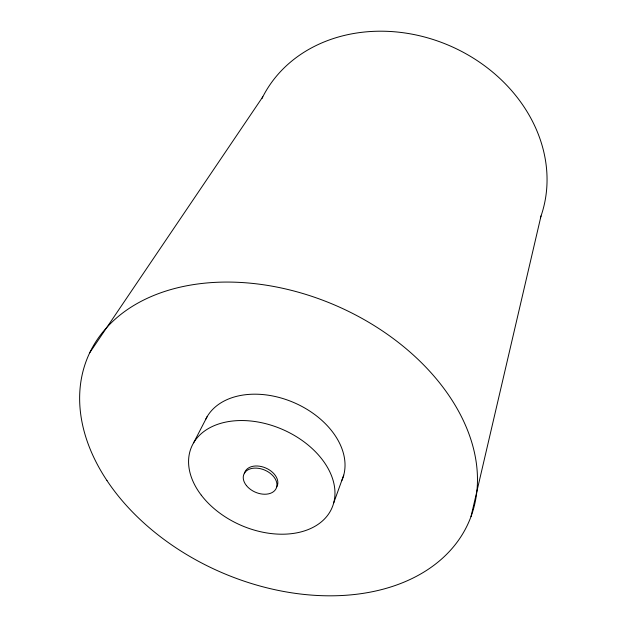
<?xml version="1.0" encoding="UTF-8"?>
<svg xmlns="http://www.w3.org/2000/svg" width="627" height="627" viewBox="0 0 627 627"><rect width="100%" height="100%" fill="white"/><g stroke="black" fill="none" stroke-linecap="round" stroke-linejoin="round"><path stroke-width="0.94" d="M471.01 516.562L541.03 215.954M333.697 502.925L343.721 475.164M193.657 442.74L207.216 416.516M89.708 352.758L262.784 96.84M244.381 473.691A17.595 11.999 23.6 0 1 265.699 467.977A17.595 11.999 23.6 0 1 276.397 487.453M205.828 419.079A74.629 51.97 23.6 0 1 295.678 403.373A74.629 51.97 23.6 0 1 341.762 480.674M261.929 98.549A151.601 128.049 23.6 0 1 449.018 45.442A151.601 128.049 23.6 0 1 540.396 217.757M201.306 495.205A76.557 52.237 23.6 0 0 327.741 515.19A76.557 52.237 23.6 0 0 256.247 421.72A76.557 52.237 23.6 0 0 201.306 495.205M246.458 485.604A17.634 11.999 23.6 0 0 275.496 489.601A17.634 11.999 23.6 0 0 258.355 468.306A17.634 11.999 23.6 0 0 246.458 485.604M106.99 480.611A207.608 145.198 23.6 0 0 451.534 549.08A207.608 145.198 23.6 0 0 277.142 287.127A207.608 145.198 23.6 0 0 106.99 480.611"/></g></svg>
